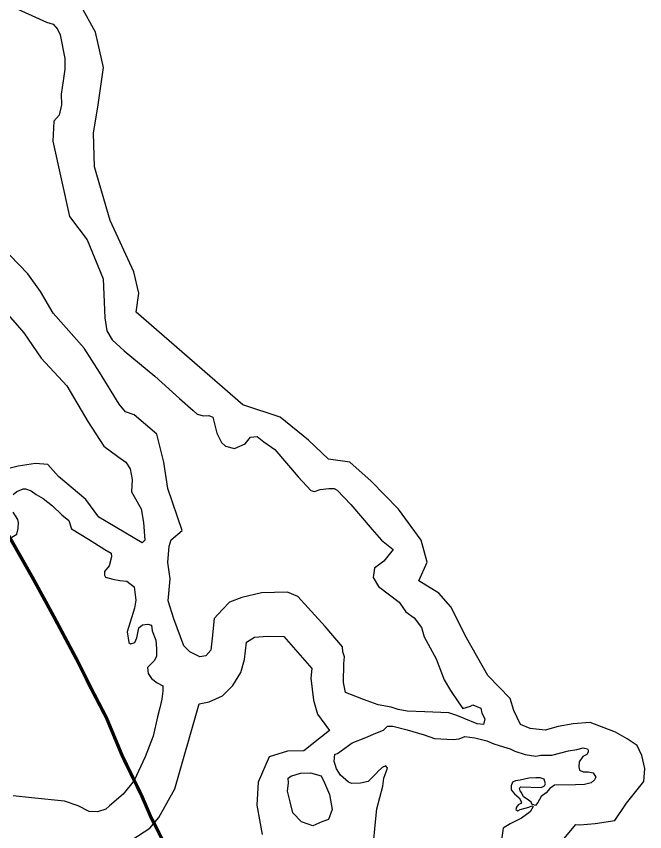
# Model space of a CAD drawing. Header units: metres. Extents: x 255476 to 378809, y 1739479 to 2227865.
# Drawn here: x 317743 to 318685, y 1882545 to 1883766 of the extents above; entities that cross this region are included whole.
import ezdxf

# ---------------------------------------------------------------- set-up
doc = ezdxf.new("R2010")
doc.units = ezdxf.units.M
doc.header["$MEASUREMENT"] = 0
doc.layers.add('COASTLINE', color=5, linetype='Continuous')
doc.layers.add('MANGROOVE BUFFER ZONE', color=120, linetype='Continuous')

msp = doc.modelspace()

# ---------------------------------------------------------------- linework, layer by layer
at = {"layer": 'COASTLINE', "color": 1, "flags": 128}
msp.add_lwpolyline([(317336.6, 1883783.6, 5, 5, 0), (317248, 1883687.5, 5, 5, 0), (317235, 1883627, 5, 5, 0), (317302.2, 1883560.2, 5, 5, 0), (317408.8, 1883447.1, 5, 5, 0), (317457.4, 1883367.1, 5, 5, 0), (317512.4, 1883296.4, 5, 5, 0), (317561.8, 1883228.5, 5, 5, 0), (317616.7, 1883154.6, 5, 5, 0), (317620.4, 1883149.2, 5, 5, 0), (317639.1, 1883124.8, 5, 5, 0), (317679.7, 1883070.9, 5, 5, 0), (317732.2, 1882987.5, 5, 5, 0), (317769.3, 1882922.1, 5, 5, 0), (317799.5, 1882866.8, 5, 5, 0), (317835, 1882800.2, 5, 5, 0), (317855, 1882759.9, 5, 5, 0), (317878.3, 1882715.2, 5, 5, 0), (317902, 1882658.2, 5, 5, 0), (317930.9, 1882598.9, 5, 5, 0), (317944.9, 1882566.4, 5, 5, 0), (317951, 1882554.7, 5, 5, 0), (317986.3, 1882483.6, 5, 5, 0)], format="xyseb", dxfattribs=at)
at = {"layer": 'MANGROOVE BUFFER ZONE', "flags": 128}
for points in [[(317685.6, 1883804.4), (317788.2, 1883757.7), (317798.6, 1883754.5), (317804.8, 1883747.3), (317808.8, 1883738.6), (317815.8, 1883703), (317815.8, 1883687.3), (317813.3, 1883669.5), (317810.5, 1883649.5), (317810.9, 1883633.6), (317807.3, 1883618.4), (317799.4, 1883609.2), (317798.1, 1883579.5), (317822.9, 1883466.5), (317849.3, 1883431.6), (317873.4, 1883373.2), (317876, 1883314.8), (317879, 1883295.1), (317887, 1883281.5), (317904.8, 1883265.2), (317950.9, 1883227.3), (317987.6, 1883193.8), (318008.3, 1883175.8), (318014.4, 1883170.4), (318023.9, 1883167.9), (318031.5, 1883168.3), (318037.7, 1883165.7), (318043.5, 1883142), (318050.6, 1883128), (318056.8, 1883122.1), (318070.3, 1883118.7), (318086.1, 1883125.9), (318094.1, 1883135.9), (318104, 1883136.8), (318114, 1883129), (318130.5, 1883117.1), (318165.3, 1883076.2), (318184.6, 1883056.1), (318190.1, 1883054.5), (318198.6, 1883057.2), (318211.4, 1883059.1), (318219.5, 1883058.7), (318224, 1883056.3), (318244.2, 1883034.9), (318276.3, 1882997.5), (318290.6, 1882981.4), (318308, 1882967.4), (318293.9, 1882949.8), (318280, 1882939.6), (318278, 1882925.5), (318285.9, 1882912.2), (318316.9, 1882888.7), (318327.1, 1882874.2), (318339.4, 1882865), (318350.2, 1882850.6), (318354.5, 1882836.8), (318372.5, 1882803.6), (318384.5, 1882772.3), (318394, 1882756.2), (318406.5, 1882737.8), (318412.4, 1882729.5), (318423.9, 1882732.8), (318427.1, 1882734.9), (318439.1, 1882730), (318440.8, 1882722.1), (318445.1, 1882713.9), (318443.3, 1882705.3), (318433.8, 1882706.1), (318414.1, 1882714.3), (318403.3, 1882718.7), (318391.1, 1882722.6), (318355.2, 1882724.4), (318328.9, 1882725.5), (318315.2, 1882727.9), (318304.7, 1882731.3), (318285.3, 1882734.8), (318263.4, 1882743), (318236.4, 1882753.5), (318233.4, 1882768.5), (318234.2, 1882796.8), (318235, 1882806.8), (318232.3, 1882814.2), (318232.2, 1882821.8), (318205.8, 1882852.3), (318165, 1882897.3), (318149.3, 1882903.7), (318110.5, 1882902.4), (318081.1, 1882895.6), (318062.5, 1882888.4), (318052, 1882877.5), (318039.7, 1882863.9), (318036.7, 1882834.8), (318034.8, 1882816.5), (318027.4, 1882808), (318018.3, 1882806.5), (318003.2, 1882814.4), (317994.3, 1882823.1), (317979.4, 1882863.4), (317970.5, 1882890.7), (317973.5, 1882923.4), (317970.1, 1882948.2), (317972.2, 1882972.5), (317975.3, 1882982.2), (317991.6, 1882995.9), (317970.1, 1883058.8), (317964.1, 1883098.3), (317953.6, 1883140.2), (317919.9, 1883169.2), (317906.9, 1883173.8), (317897.2, 1883185.1), (317867.9, 1883233.2), (317844.7, 1883269.1), (317798.2, 1883321.7), (317779.5, 1883354), (317760.2, 1883380.3), (317706.7, 1883436.1)], [(318553.7, 1882521.9), (318581.7, 1882555.6), (318587.5, 1882555.1), (318610.8, 1882556.8), (318640, 1882561.4), (318657.5, 1882587.3), (318683.7, 1882620.1), (318684.8, 1882639.5), (318680.6, 1882659), (318673.7, 1882674.1), (318658.5, 1882684.1), (318640.9, 1882693.8), (318602.9, 1882708.3), (318577.8, 1882706.5), (318555.3, 1882702.1), (318535.8, 1882697), (318513.1, 1882699.2), (318498.9, 1882705.5), (318488.9, 1882726.4), (318483.3, 1882744.1), (318449.7, 1882778.5), (318418, 1882835.1), (318394.2, 1882881.7), (318376.3, 1882902), (318346.2, 1882920.4), (318358.6, 1882948.5), (318349.7, 1882981.4), (318316, 1883028), (318275, 1883070), (318243.1, 1883098.5), (318210.9, 1883102.8), (318180.9, 1883131.3), (318138.7, 1883165.7), (318082.7, 1883184.5), (317922.8, 1883322.9), (317927, 1883351.6), (317919.3, 1883383.3), (317883.7, 1883460.2), (317860.2, 1883541), (317858.6, 1883591.3), (317866, 1883633.5), (317873.6, 1883689.9), (317862, 1883742.4), (317840.3, 1883781.6)], [(317694, 1883361.3), (317754.6, 1883292.2), (317780.2, 1883254.2), (317818.9, 1883212.6), (317850.2, 1883159.3), (317874.2, 1883122.2), (317895.1, 1883106.8), (317907.5, 1883098.4), (317913.6, 1883088.2), (317916.9, 1883072.2), (317915.6, 1883053.9), (317930, 1883028.6), (317933.7, 1883008.2), (317935.8, 1882981.4), (317931.9, 1882977.7), (317866.8, 1883016.2), (317847.1, 1883042.2), (317806.4, 1883076.8), (317790.4, 1883095), (317771.9, 1883096.5), (317745.8, 1883092.6), (317732.1, 1883088.8)], [(317738.4, 1883049.8), (317743.9, 1883054.2), (317753.3, 1883058.2), (317757.1, 1883058.4), (317765.4, 1883055.2), (317773.1, 1883050), (317783.3, 1883044.1), (317797.3, 1883033.1), (317811.6, 1883019.7), (317821.7, 1883011), (317825.7, 1882998.7), (317851.5, 1882983.1), (317875.8, 1882967.5), (317885.2, 1882962.1), (317885.9, 1882956.4), (317882.2, 1882942.8), (317875.2, 1882934.8), (317875.2, 1882929.1), (317876.8, 1882926.2), (317887.7, 1882923.2), (317898.5, 1882921.1), (317908.8, 1882920.2), (317920, 1882911.7), (317922.3, 1882891.5), (317920.1, 1882879.5), (317913.6, 1882858.6), (317909.4, 1882844), (317911.6, 1882828.1), (317914.4, 1882826.4), (317920.7, 1882828.1), (317923.6, 1882835.3), (317927, 1882850.1), (317932.3, 1882854.5), (317940.2, 1882855.8), (317945.7, 1882854.3), (317946.8, 1882845.8), (317952.3, 1882831.5), (317953.3, 1882818.9), (317953.4, 1882807.2), (317949.6, 1882800.5), (317939.7, 1882790.8), (317940.7, 1882781.5), (317945.7, 1882774.2), (317954, 1882767.9), (317962.6, 1882763.5), (317962.6, 1882755.5), (317961.4, 1882743.2), (317958.1, 1882730.3), (317954.5, 1882716.9), (317948.1, 1882687.6), (317936.4, 1882657.1), (317919.6, 1882621.4), (317903.3, 1882601.1), (317883, 1882583.4), (317877.1, 1882578.5), (317864.6, 1882574.3), (317852.5, 1882575.2), (317835.7, 1882583.7), (317815.5, 1882590.6), (317766, 1882595.4), (317738.2, 1882598.3)], [(317736.6, 1882986.1), (317743.8, 1882990.4), (317745.7, 1882999), (317746.4, 1883008.2), (317745.2, 1883012.6), (317738.6, 1883023.7)], [(317916.1, 1882532.6), (317943.2, 1882549.9), (317956.6, 1882566), (317980.6, 1882609.1), (318017.3, 1882736.5), (318032.3, 1882739.4), (318052.1, 1882748.2), (318067.7, 1882763.9), (318079.8, 1882783.1), (318085.1, 1882802.7), (318087.9, 1882828.8), (318100, 1882836), (318119.7, 1882837.9), (318144.1, 1882837.3), (318186.1, 1882789.4), (318184.7, 1882774.9), (318188.3, 1882741.9), (318194.5, 1882720.8), (318212.7, 1882696.1), (318173.9, 1882665.7), (318149.5, 1882665.4), (318122, 1882656.7), (318105.4, 1882618.7), (318103.4, 1882584.3), (318111.6, 1882540.6)], [(318278.5, 1882527.3), (318280.8, 1882554.6), (318283.6, 1882578.9), (318292.5, 1882613), (318293.8, 1882624.9), (318299.4, 1882640.1), (318297.1, 1882643.4), (318291.2, 1882641.1), (318284.2, 1882634.6), (318283.9, 1882633.5), (318270.6, 1882619.7), (318258.7, 1882617.3), (318246, 1882616.9), (318240.8, 1882618.8), (318229, 1882629.6), (318223.2, 1882638.8), (318220.8, 1882645.3), (318219.4, 1882650), (318220.4, 1882660.8), (318224.6, 1882662), (318246.6, 1882678), (318266.7, 1882685.8), (318282, 1882692.1), (318293.4, 1882697), (318299.5, 1882702.6), (318307.4, 1882702.8), (318329.1, 1882697.2), (318354.2, 1882689.7), (318370, 1882684.4), (318397.7, 1882683.1), (318406.8, 1882684.1), (318415.4, 1882687.4), (318430.4, 1882685.3), (318448.2, 1882680.7), (318458.7, 1882676.6), (318473, 1882671.9), (318483.3, 1882669.1), (318490, 1882665.5), (318505.5, 1882660.6), (318521.6, 1882658), (318529.2, 1882659.6), (318545.8, 1882659.2), (318570.5, 1882666.1), (318583.1, 1882668.1), (318592.5, 1882670.3), (318599.1, 1882669.1), (318600.2, 1882666.7), (318600.1, 1882664.1), (318598.3, 1882660.3), (318592.2, 1882657.4), (318586.5, 1882649.5), (318585.9, 1882642), (318587, 1882637.1), (318592.6, 1882634.2), (318600.1, 1882634.2), (318607.4, 1882633.1), (318611.8, 1882626.4), (318609.5, 1882622.3), (318604.7, 1882618.1), (318594.4, 1882615.5), (318581.2, 1882615.1), (318549.6, 1882614.5), (318542.8, 1882609.5), (318537.2, 1882603), (318529.9, 1882597.7), (318524.5, 1882588.5), (318521.3, 1882583.8), (318515.5, 1882585.8), (318514.5, 1882588.9), (318508.7, 1882593.4), (318503.3, 1882597), (318500.1, 1882603.2), (318498.3, 1882606.1), (318497.4, 1882609.8), (318499.4, 1882611.8), (318529.9, 1882611), (318534.8, 1882613.5), (318536, 1882616.5), (318534.3, 1882623.2), (318528.1, 1882625.2), (318521.6, 1882625.5), (318511.3, 1882624.8), (318498.3, 1882622), (318491.1, 1882620.8), (318486.6, 1882618.9), (318484.6, 1882613.3), (318484.7, 1882607.5), (318489.6, 1882601.5), (318496.6, 1882595.5), (318499.3, 1882590.9), (318500.1, 1882587.7), (318495.2, 1882584.8), (318492.6, 1882581.4), (318491.8, 1882578.1), (318494.8, 1882576.2), (318498.4, 1882577.8), (318505.7, 1882580.2), (318511, 1882581.5), (318515.5, 1882583.3), (318517.5, 1882582.6), (318513.4, 1882574.7), (318500.1, 1882565.2), (318483.1, 1882556.4), (318472.8, 1882550), (318467.4, 1882512.3)]]:
    msp.add_lwpolyline(points, dxfattribs=at)
msp.add_lwpolyline([(318187.5, 1882553.7), (318170.5, 1882559.7), (318157.7, 1882573.2), (318153.7, 1882589.7), (318149.3, 1882605.3), (318150.8, 1882617.9), (318150.5, 1882624.7), (318154.4, 1882627.7), (318169.1, 1882632.4), (318184.2, 1882633), (318199.8, 1882628.3), (318205.1, 1882617.9), (318212.7, 1882600.5), (318216.6, 1882578.1), (318211, 1882563.1), (318200.8, 1882559.3)], close=True, dxfattribs=at)

doc.saveas('drawing.dxf')
